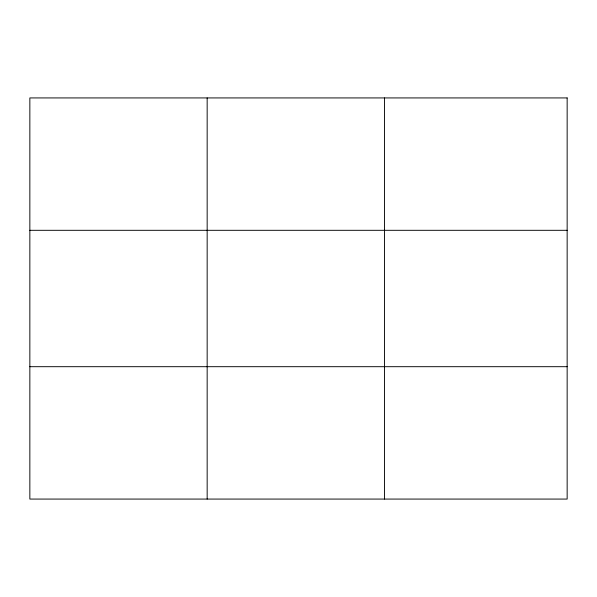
<?xml version="1.0" encoding="UTF-8"?>
<svg xmlns="http://www.w3.org/2000/svg" width="597" height="597" viewBox="0 0 597 597"><rect width="100%" height="100%" fill="white"/><g stroke="black" fill="none" stroke-linecap="round" stroke-linejoin="round"><path stroke-width="0.9" d="M207.159 499.07L207.159 97.93M384.468 499.07L384.468 97.93M29.85 230.308L567.15 230.308M29.85 366.692L567.15 366.692M567.15 97.93L567.15 499.07L29.85 499.07L29.85 97.93L567.15 97.93"/></g></svg>
